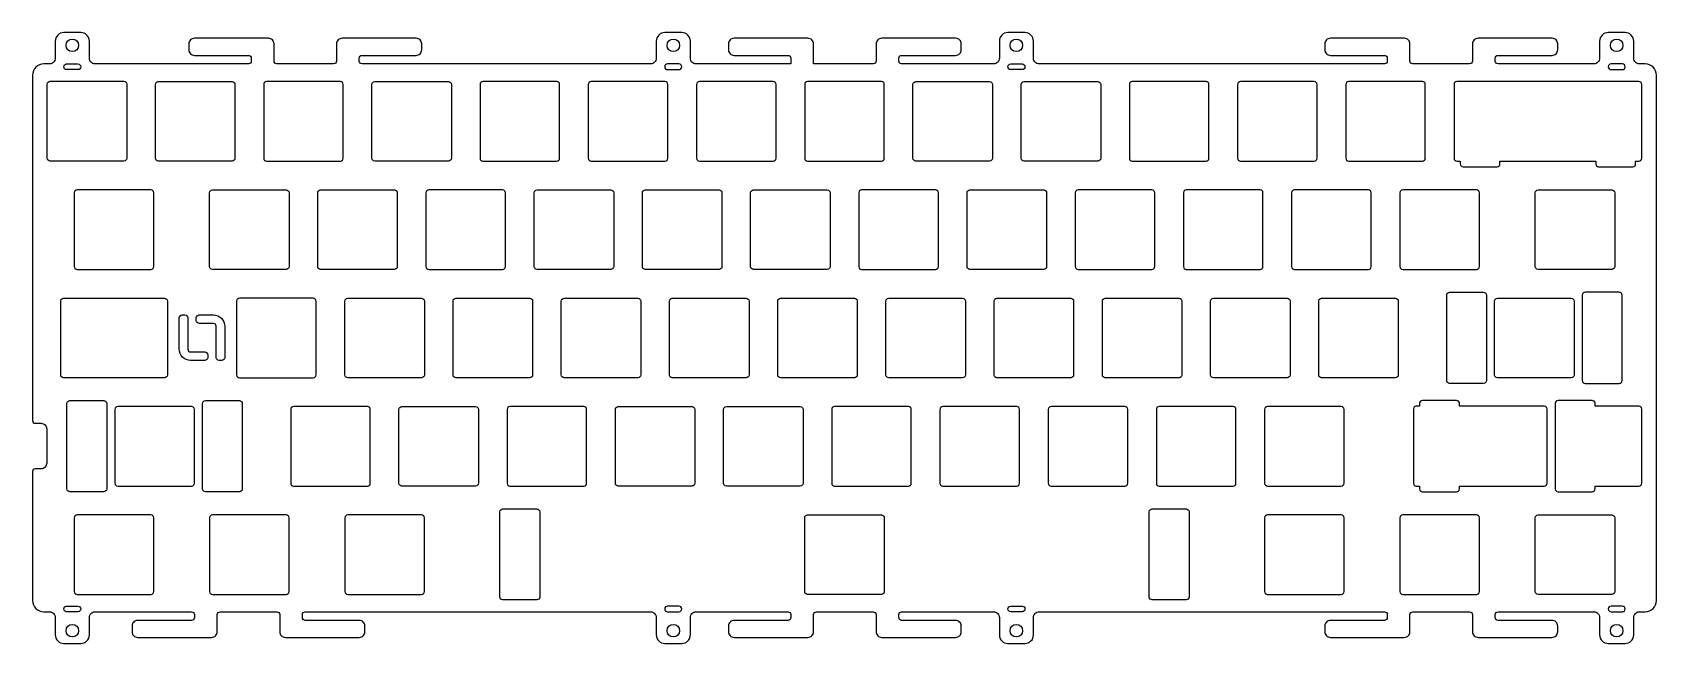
# Model space of a CAD drawing. Header units: millimetres. Extents: x -143 to 143, y -54 to 54.
import ezdxf

# ---------------------------------------------------------------- set-up
doc = ezdxf.new("R2010")
doc.units = ezdxf.units.MM
doc.layers.get('0').update_dxf_attribs({"linetype": 'CONTINUOUS'})

msp = doc.modelspace()

# ---------------------------------------------------------------- linework, layer by layer
for points in [[(19.56, -52.7, 0.414214), (20.56, -51.7), (20.56, -50.7, 0.414214), (19.56, -49.7), (10.06, -49.7, -0.414214), (9.56, -49.2), (9.56, -48.7, -0.414214), (10.06, -48.2), (26.26, -48.2, -0.414214), (27.26, -49.2), (27.26, -52.27, 0.414214), (28.76, -53.77), (31.76, -53.77, 0.414214), (33.26, -52.27), (33.26, -49.2, -0.414214), (34.26, -48.2), (95.05, -48.2, -0.414214), (95.55, -48.7), (95.55, -49.2, -0.414214), (95.05, -49.7), (85.55, -49.7, 0.414214), (84.55, -50.7), (84.55, -51.7, 0.414214), (85.55, -52.7), (98.55, -52.7, 0.414214), (99.55, -51.7), (99.55, -48.7, -0.414214), (100.05, -48.2), (110.05, -48.2, -0.414214), (110.55, -48.7), (110.55, -51.7, 0.414214), (111.55, -52.7), (124.55, -52.7, 0.414214), (125.55, -51.7), (125.55, -50.7, 0.414214), (124.55, -49.7), (115.05, -49.7, -0.414214), (114.55, -49.2), (114.55, -48.7, -0.414214), (115.05, -48.2), (131.94, -48.2, -0.414214), (132.94, -49.2), (132.94, -52.27, 0.414214), (134.44, -53.77), (137.44, -53.77, 0.414214), (138.94, -52.27), (138.94, -49.2, -0.414214), (139.94, -48.2), (140.95, -48.2, 0.414214), (142.95, -46.2), (142.95, 46.15, 0.414214), (140.95, 48.15), (139.94, 48.15, -0.414214), (138.94, 49.15), (138.94, 52.16, 0.414214), (137.44, 53.66), (134.44, 53.66, 0.414214), (132.94, 52.16), (132.94, 49.15, -0.414214), (131.94, 48.15), (115.05, 48.15, -0.414214), (114.55, 48.65), (114.55, 49.15, -0.414214), (115.05, 49.65), (124.55, 49.65, 0.414214), (125.55, 50.65), (125.55, 51.65, 0.414214), (124.55, 52.65), (111.55, 52.65, 0.414214), (110.55, 51.65), (110.55, 48.65, -0.414214), (110.05, 48.15), (100.05, 48.15, -0.414214), (99.55, 48.65), (99.55, 51.65, 0.414214), (98.55, 52.65), (85.55, 52.65, 0.414214), (84.55, 51.65), (84.55, 50.65, 0.414214), (85.55, 49.65), (95.05, 49.65, -0.414214), (95.55, 49.15), (95.55, 48.65, -0.414214), (95.05, 48.15), (34.26, 48.15, -0.414214), (33.26, 49.15), (33.26, 52.16, 0.414214), (31.76, 53.66), (28.76, 53.66, 0.414214), (27.26, 52.16), (27.26, 49.15, -0.414214), (26.26, 48.15), (10.06, 48.15, -0.414214), (9.56, 48.65), (9.56, 49.15, -0.414214), (10.06, 49.65), (19.56, 49.65, 0.414214), (20.56, 50.65), (20.56, 51.65, 0.414214), (19.56, 52.65), (6.56, 52.65, 0.414214), (5.56, 51.65), (5.56, 48.65, -0.414214), (5.06, 48.15), (-5.44, 48.15), (-5.44, 51.65, 0.414214), (-6.44, 52.65), (-19.44, 52.65, 0.414214), (-20.44, 51.65), (-20.44, 50.65, 0.414214), (-19.44, 49.65), (-9.94, 49.65, -0.414214), (-9.44, 49.15), (-9.44, 48.15), (-26.14, 48.15, -0.414214), (-27.14, 49.15), (-27.14, 52.16, 0.414214), (-28.64, 53.66), (-31.64, 53.66, 0.414214), (-33.14, 52.16), (-33.14, 49.15, -0.414214), (-34.14, 48.15), (-84.93, 48.15, -0.414214), (-85.43, 48.65), (-85.43, 49.15, -0.414214), (-84.93, 49.65), (-75.43, 49.65, 0.414214), (-74.43, 50.65), (-74.43, 51.65, 0.414214), (-75.43, 52.65), (-88.43, 52.65, 0.414214), (-89.43, 51.65), (-89.43, 48.65, -0.414214), (-89.93, 48.15), (-99.93, 48.15, -0.414214), (-100.43, 48.65), (-100.43, 51.65, 0.414214), (-101.43, 52.65), (-114.43, 52.65, 0.414214), (-115.43, 51.65), (-115.43, 50.65, 0.414214), (-114.43, 49.65), (-104.93, 49.65, -0.414214), (-104.43, 49.15), (-104.43, 48.65, -0.414214), (-104.93, 48.15), (-131.94, 48.15, -0.414214), (-132.94, 49.15), (-132.94, 52.16, 0.414214), (-134.44, 53.66), (-137.44, 53.66, 0.414214), (-138.94, 52.16), (-138.94, 49.15, -0.414214), (-139.94, 48.15), (-140.95, 48.15, 0.414214), (-142.95, 46.15), (-142.95, -14.55, 0.414214), (-142.45, -15.05), (-141.45, -15.05, -0.414214), (-140.45, -16.05), (-140.45, -22.05, -0.414214), (-141.45, -23.05), (-142.45, -23.05, 0.414214), (-142.95, -23.55), (-142.95, -46.2, 0.414214), (-140.95, -48.2), (-139.94, -48.2, -0.414214), (-138.94, -49.2), (-138.94, -52.27, 0.414214), (-137.44, -53.77), (-134.44, -53.77, 0.414214), (-132.94, -52.27), (-132.94, -49.2, -0.414214), (-131.94, -48.2), (-114.93, -48.2, -0.414214), (-114.43, -48.7), (-114.43, -49.2, -0.414214), (-114.93, -49.7), (-124.43, -49.7, 0.414214), (-125.43, -50.7), (-125.43, -51.7, 0.414214), (-124.43, -52.7), (-111.43, -52.7, 0.414214), (-110.43, -51.7), (-110.43, -48.7, -0.414214), (-109.93, -48.2), (-99.93, -48.2, -0.414214), (-99.43, -48.7), (-99.43, -51.7, 0.414214), (-98.43, -52.7), (-85.43, -52.7, 0.414214), (-84.43, -51.7), (-84.43, -50.7, 0.414214), (-85.43, -49.7), (-94.93, -49.7, -0.414214), (-95.43, -49.2), (-95.43, -48.7, -0.414214), (-94.93, -48.2), (-34.14, -48.2, -0.414214), (-33.14, -49.2), (-33.14, -52.27, 0.414214), (-31.64, -53.77), (-28.64, -53.77, 0.414214), (-27.14, -52.27), (-27.14, -49.2, -0.414214), (-26.14, -48.2), (-9.94, -48.2, -0.414214), (-9.44, -48.7), (-9.44, -49.2, -0.414214), (-9.94, -49.7), (-19.44, -49.7, 0.414214), (-20.44, -50.7), (-20.44, -51.7, 0.414214), (-19.44, -52.7), (-6.44, -52.7, 0.414214), (-5.44, -51.7), (-5.44, -48.7, -0.414214), (-4.94, -48.2), (5.06, -48.2, -0.414214), (5.56, -48.7), (5.56, -51.7, 0.414214), (6.56, -52.7)], [(-136.94, 48.15), (-134.94, 48.15, -1), (-134.94, 47.15), (-136.94, 47.15, -1)], [(-31.14, 48.15, 1), (-31.14, 47.15), (-29.14, 47.15, 1), (-29.14, 48.15)], [(29.26, 48.15), (31.26, 48.15, -1), (31.26, 47.15), (29.26, 47.15, -1)], [(136.94, 47.15, 1), (136.94, 48.15), (134.94, 48.15, 1), (134.94, 47.15)], [(-140.35, 44.58), (-140.35, 44.6, -0.414214), (-139.85, 45.1), (-126.85, 45.1, -0.414214), (-126.35, 44.6), (-126.35, 44.56, -0.007137), (-126.35, 44.55), (-126.35, 31.55, -0.414214), (-126.85, 31.05), (-139.85, 31.05, -0.414214), (-140.35, 31.55), (-140.35, 44.55, -0.014358)], [(-120.8, 45.05), (-107.8, 45.05, -0.414214), (-107.3, 44.55), (-107.3, 31.55, -0.414214), (-107.8, 31.05), (-120.8, 31.05, -0.414214), (-121.3, 31.55), (-121.3, 44.55, -0.414214)], [(-101.75, 45.05, 0.414214), (-102.25, 44.55), (-102.25, 31.55, 0.414214), (-101.75, 31.05), (-88.75, 31.05, 0.414214), (-88.25, 31.55), (-88.25, 44.55, 0.414214), (-88.75, 45.05)], [(-69.7, 31.05), (-82.7, 31.05, -0.414214), (-83.2, 31.55), (-83.2, 44.55, -0.414214), (-82.7, 45.05), (-69.7, 45.05, -0.414214), (-69.2, 44.55), (-69.2, 31.55, -0.414214)], [(-50.65, 31.05, 0.414214), (-50.15, 31.55), (-50.15, 44.55, 0.414214), (-50.65, 45.05), (-63.65, 45.05, 0.414214), (-64.15, 44.55), (-64.15, 31.55, 0.414214), (-63.65, 31.05)], [(-44.6, 45.05, 0.414214), (-45.1, 44.55), (-45.1, 31.55, 0.414214), (-44.6, 31.05), (-31.6, 31.05, 0.414214), (-31.1, 31.55), (-31.1, 44.55, 0.414214), (-31.6, 45.05)], [(-25.55, 45.05, 0.414214), (-26.05, 44.55), (-26.05, 31.55, 0.414214), (-25.55, 31.05), (-12.55, 31.05, 0.414214), (-12.05, 31.55), (-12.05, 44.55, 0.414214), (-12.55, 45.05)], [(-7, 31.55, 0.414214), (-6.5, 31.05), (6.5, 31.05, 0.414214), (7, 31.55), (7, 44.55, 0.414214), (6.5, 45.05), (-6.5, 45.05, 0.414214), (-7, 44.55)], [(12.55, 45.05), (25.55, 45.05, -0.414214), (26.05, 44.55), (26.05, 31.55, -0.414214), (25.55, 31.05), (12.55, 31.05, -0.414214), (12.05, 31.55), (12.05, 44.55, -0.414214)], [(45.1, 44.55), (45.1, 31.55, -0.414214), (44.6, 31.05), (31.6, 31.05, -0.414214), (31.1, 31.55), (31.1, 44.55, -0.414214), (31.6, 45.05), (44.6, 45.05, -0.414214)], [(50.65, 45.05, 0.414214), (50.15, 44.55), (50.15, 31.55, 0.414214), (50.65, 31.05), (63.65, 31.05, 0.414214), (64.15, 31.55), (64.15, 44.55, 0.414214), (63.65, 45.05)], [(69.7, 45.05, 0.414214), (69.2, 44.55), (69.2, 31.55, 0.414214), (69.7, 31.05), (82.7, 31.05, 0.414214), (83.2, 31.55), (83.2, 44.55, 0.414214), (82.7, 45.05)], [(88.75, 45.05, 0.414214), (88.25, 44.55), (88.25, 31.55, 0.414214), (88.75, 31.05), (101.75, 31.05, 0.414214), (102.25, 31.55), (102.25, 44.55, 0.414214), (101.75, 45.05)], [(132.26, 30.55, 0.414214), (132.76, 30.05), (138.76, 30.05, 0.414214), (139.26, 30.55), (139.26, 31.05), (139.85, 31.05, 0.414214), (140.35, 31.55), (140.35, 44.55, 0.414214), (139.85, 45.05), (107.8, 45.05, 0.414214), (107.3, 44.55), (107.3, 31.55, 0.414214), (107.8, 31.05), (108.39, 31.05), (108.39, 30.55, 0.414214), (108.89, 30.05), (114.89, 30.05, 0.414214), (115.39, 30.55), (115.39, 31.05), (132.26, 31.05)], [(-121.59, 25.5, 0.414214), (-122.09, 26), (-135.09, 26, 0.414214), (-135.59, 25.5), (-135.59, 12.5, 0.414214), (-135.09, 12), (-122.09, 12, 0.414214), (-121.59, 12.5)], [(-111.78, 12.5), (-111.78, 25.5, -0.414214), (-111.28, 26), (-98.28, 26, -0.414214), (-97.78, 25.5), (-97.78, 12.5, -0.414214), (-98.28, 12), (-111.28, 12, -0.414214)], [(-92.73, 12.5), (-92.73, 25.5, -0.414214), (-92.23, 26), (-79.23, 26, -0.414214), (-78.73, 25.5), (-78.73, 12.5, -0.414214), (-79.23, 12), (-92.23, 12, -0.414214)], [(-73.68, 12.5, 0.414214), (-73.18, 12), (-60.18, 12, 0.414214), (-59.68, 12.5), (-59.68, 25.5, 0.414214), (-60.18, 26), (-73.18, 26, 0.414214), (-73.68, 25.5)], [(-54.63, 12.5), (-54.63, 25.5, -0.414214), (-54.13, 26), (-41.13, 26, -0.414214), (-40.63, 25.5), (-40.63, 12.5, -0.414214), (-41.13, 12), (-54.13, 12, -0.414214)], [(-22.08, 12), (-35.08, 12, -0.414214), (-35.58, 12.5), (-35.58, 25.5, -0.414214), (-35.08, 26), (-22.08, 26, -0.414214), (-21.58, 25.5), (-21.58, 12.5, -0.414214)], [(-2.53, 25.5), (-2.53, 12.5, -0.414214), (-3.03, 12), (-16.03, 12, -0.414214), (-16.53, 12.5), (-16.53, 25.5, -0.414214), (-16.03, 26), (-3.03, 26, -0.414214)], [(2.52, 12.5, 0.414214), (3.02, 12), (16.02, 12, 0.414214), (16.52, 12.5), (16.52, 25.5, 0.414214), (16.02, 26), (3.02, 26, 0.414214), (2.52, 25.5)], [(35.07, 12), (22.07, 12, -0.414214), (21.57, 12.5), (21.57, 25.5, -0.414214), (22.07, 26), (35.07, 26, -0.414214), (35.57, 25.5), (35.57, 12.5, -0.414214)], [(41.12, 26, 0.414214), (40.62, 25.5), (40.62, 12.5, 0.414214), (41.12, 12), (54.12, 12, 0.414214), (54.62, 12.5), (54.62, 25.5, 0.414214), (54.12, 26)], [(59.67, 12.5, 0.414214), (60.17, 12), (73.17, 12, 0.414214), (73.67, 12.5), (73.67, 25.5, 0.414214), (73.17, 26), (60.17, 26, 0.414214), (59.67, 25.5)], [(79.22, 26, 0.414214), (78.72, 25.5), (78.72, 12.5, 0.414214), (79.22, 12), (92.22, 12, 0.414214), (92.72, 12.5), (92.72, 25.5, 0.414214), (92.22, 26)], [(98.27, 26, 0.414214), (97.77, 25.5), (97.77, 12.5, 0.414214), (98.27, 12), (111.27, 12, 0.414214), (111.77, 12.5), (111.77, 25.5, 0.414214), (111.27, 26)], [(121.59, 12.5), (121.59, 25.5, -0.414214), (122.09, 26), (135.09, 26, -0.414214), (135.59, 25.5), (135.59, 12.5, -0.414214), (135.09, 12), (122.09, 12, -0.414214)], [(-119.71, -7.05), (-137.47, -7.05, -0.414214), (-137.97, -6.55), (-137.97, 6.45, -0.414214), (-137.47, 6.95), (-119.71, 6.95, -0.414214), (-119.21, 6.45), (-119.21, -6.55, -0.414214)], [(-107.01, -6.55, 0.414214), (-106.51, -7.05), (-93.51, -7.05, 0.414214), (-93.01, -6.55), (-93.01, 6.45, 0.414214), (-93.51, 6.95), (-106.51, 6.95, 0.414214), (-107.01, 6.45)], [(-73.96, 6.45), (-73.96, -6.55, -0.414214), (-74.46, -7.05), (-87.46, -7.05, -0.414214), (-87.96, -6.55), (-87.96, 6.45, -0.414214), (-87.46, 6.95), (-74.46, 6.95, -0.414214)], [(-68.91, -6.55), (-68.91, 6.45, -0.414214), (-68.41, 6.95), (-55.41, 6.95, -0.414214), (-54.91, 6.45), (-54.91, -6.55, -0.414214), (-55.41, -7.05), (-68.41, -7.05, -0.414214)], [(-36.36, -7.05), (-49.36, -7.05, -0.414214), (-49.86, -6.55), (-49.86, 6.45, -0.414214), (-49.36, 6.95), (-36.36, 6.95, -0.414214), (-35.86, 6.45), (-35.86, -6.55, -0.414214)], [(-30.81, -6.55), (-30.81, 6.45, -0.414214), (-30.31, 6.95), (-17.31, 6.95, -0.414214), (-16.81, 6.45), (-16.81, -6.55, -0.414214), (-17.31, -7.05), (-30.31, -7.05, -0.414214)], [(2.24, 6.45), (2.24, -6.55, -0.414214), (1.74, -7.05), (-11.26, -7.05, -0.414214), (-11.76, -6.55), (-11.76, 6.45, -0.414214), (-11.26, 6.95), (1.74, 6.95, -0.414214)], [(7.79, 6.95), (20.79, 6.95, -0.414214), (21.29, 6.45), (21.29, -6.55, -0.414214), (20.79, -7.05), (7.79, -7.05, -0.414214), (7.29, -6.55), (7.29, 6.45, -0.414214)], [(39.84, -7.05), (26.84, -7.05, -0.414214), (26.34, -6.55), (26.34, 6.45, -0.414214), (26.84, 6.95), (39.84, 6.95, -0.414214), (40.34, 6.45), (40.34, -6.55, -0.414214)], [(45.39, -6.55), (45.39, 6.45, -0.414214), (45.89, 6.95), (58.89, 6.95, -0.414214), (59.39, 6.45), (59.39, -6.55, -0.414214), (58.89, -7.05), (45.89, -7.05, -0.414214)], [(78.44, 6.45), (78.44, -6.55, -0.414214), (77.94, -7.05), (64.94, -7.05, -0.414214), (64.44, -6.55), (64.44, 6.45, -0.414214), (64.94, 6.95), (77.94, 6.95, -0.414214)], [(83.49, -6.55), (83.49, 6.45, -0.414214), (83.99, 6.95), (96.99, 6.95, -0.414214), (97.49, 6.45), (97.49, -6.55, -0.414214), (96.99, -7.05), (83.99, -7.05, -0.414214)], [(106.01, 5.47), (106.01, 7.5, -0.414214), (106.51, 8), (112.51, 8, -0.414214), (113.01, 7.5), (113.01, -7.5, -0.008808), (113.01, -7.52), (113.01, -7.55, -0.414214), (112.51, -8.05), (106.51, -8.05, -0.414214), (106.01, -7.55), (106.01, 5.45, -0.008808)], [(114.94, 6.95), (127.94, 6.95, -0.414214), (128.44, 6.45), (128.44, -6.55, -0.414214), (127.94, -7.05), (114.94, -7.05, -0.414214), (114.44, -6.55), (114.44, 6.45, -0.414214)], [(136.88, -7.52, 0.008808), (136.88, -7.5), (136.88, 7.5, 0.414214), (136.38, 8), (130.38, 8, 0.414214), (129.88, 7.5), (129.88, 5.47, 0.008808), (129.88, 5.45), (129.88, -7.55, 0.414214), (130.38, -8.05), (136.38, -8.05, 0.414214), (136.88, -7.55)], [(-116.61, 4), (-116.11, 4, -0.414214), (-115.61, 3.5), (-115.61, -2, 0.414214), (-115.11, -2.5), (-112.61, -2.5, -0.414214), (-112.11, -3), (-112.11, -3.5, -0.414214), (-112.61, -4), (-115.11, -4, -0.414214), (-117.11, -2), (-117.11, 3.5, -0.414214)], [(-109.61, -4), (-110.11, -4, -0.414214), (-110.61, -3.5), (-110.61, 2, 0.414214), (-111.11, 2.5), (-113.61, 2.5, -0.414214), (-114.11, 3), (-114.11, 3.5, -0.414214), (-113.61, 4), (-111.11, 4, -0.414214), (-109.11, 2), (-109.11, -3.5, -0.414214)], [(-136.88, -13.58), (-136.88, -11.55, -0.414214), (-136.38, -11.05), (-130.38, -11.05, -0.414214), (-129.88, -11.55), (-129.88, -26.55, -0.008808), (-129.88, -26.57), (-129.88, -26.6, -0.414214), (-130.38, -27.1), (-136.38, -27.1, -0.414214), (-136.88, -26.6), (-136.88, -13.6, -0.008808)], [(-113.01, -13.58), (-113.01, -11.55, -0.414214), (-112.51, -11.05), (-106.51, -11.05, -0.414214), (-106.01, -11.55), (-106.01, -26.55, -0.008808), (-106.01, -26.57), (-106.01, -26.6, -0.414214), (-106.51, -27.1), (-112.51, -27.1, -0.414214), (-113.01, -26.6), (-113.01, -13.6, -0.008808)], [(108.24, -26.56, 0.008809), (108.24, -26.54), (108.24, -26.1), (123.18, -26.1, 0.414214), (123.68, -25.6), (123.68, -25.56, 0.008809), (123.68, -25.54), (123.68, -12.54, 0.414214), (123.18, -12.04), (108.24, -12.04), (108.24, -11.54, 0.414214), (107.74, -11.04), (101.74, -11.04, 0.414214), (101.24, -11.54), (101.24, -12.04), (100.66, -12.04, 0.414214), (100.16, -12.54), (100.16, -12.58, 0.008809), (100.16, -12.6), (100.16, -25.6, 0.414214), (100.66, -26.1), (101.24, -26.1), (101.24, -26.6, 0.414214), (101.74, -27.1), (107.74, -27.1, 0.414214), (108.24, -26.6)], [(140.35, -25.56, 0.008809), (140.35, -25.54), (140.35, -12.54, 0.414214), (139.85, -12.04), (132.12, -12.04), (132.12, -11.54, 0.414214), (131.62, -11.04), (125.62, -11.04, 0.414214), (125.12, -11.54), (125.12, -12.58, 0.008809), (125.12, -12.6), (125.12, -26.6, 0.414214), (125.62, -27.1), (131.62, -27.1, 0.414214), (132.12, -26.6), (132.12, -26.56, 0.008809), (132.12, -26.54), (132.12, -26.1), (139.85, -26.1, 0.414214), (140.35, -25.6)], [(-114.44, -12.6, 0.414214), (-114.94, -12.1), (-127.94, -12.1, 0.414214), (-128.44, -12.6), (-128.44, -25.6, 0.414214), (-127.94, -26.1), (-114.94, -26.1, 0.414214), (-114.44, -25.6)], [(-83.99, -26.1, 0.414214), (-83.49, -25.6), (-83.49, -12.6, 0.414214), (-83.99, -12.1), (-96.99, -12.1, 0.414214), (-97.49, -12.6), (-97.49, -25.6, 0.414214), (-96.99, -26.1)], [(-64.94, -26.1), (-77.94, -26.1, -0.414214), (-78.44, -25.6), (-78.44, -12.6, -0.414214), (-77.94, -12.1), (-64.94, -12.1, -0.414214), (-64.44, -12.6), (-64.44, -25.6, -0.414214)], [(-59.39, -25.6, 0.414214), (-58.89, -26.1), (-45.89, -26.1, 0.414214), (-45.39, -25.6), (-45.39, -12.6, 0.414214), (-45.89, -12.1), (-58.89, -12.1, 0.414214), (-59.39, -12.6)], [(-39.84, -12.1), (-26.84, -12.1, -0.414214), (-26.34, -12.6), (-26.34, -25.6, -0.414214), (-26.84, -26.1), (-39.84, -26.1, -0.414214), (-40.34, -25.6), (-40.34, -12.6, -0.414214)], [(-7.79, -26.1), (-20.79, -26.1, -0.414214), (-21.29, -25.6), (-21.29, -12.6, -0.414214), (-20.79, -12.1), (-7.79, -12.1, -0.414214), (-7.29, -12.6), (-7.29, -25.6, -0.414214)], [(11.26, -26.1, 0.414214), (11.76, -25.6), (11.76, -12.6, 0.414214), (11.26, -12.1), (-1.74, -12.1, 0.414214), (-2.24, -12.6), (-2.24, -25.6, 0.414214), (-1.74, -26.1)], [(16.81, -25.6, 0.414214), (17.31, -26.1), (30.31, -26.1, 0.414214), (30.81, -25.6), (30.81, -12.6, 0.414214), (30.31, -12.1), (17.31, -12.1, 0.414214), (16.81, -12.6)], [(36.36, -12.1, 0.414214), (35.86, -12.6), (35.86, -25.6, 0.414214), (36.36, -26.1), (49.36, -26.1, 0.414214), (49.86, -25.6), (49.86, -12.6, 0.414214), (49.36, -12.1)], [(54.91, -25.6, 0.414214), (55.41, -26.1), (68.41, -26.1, 0.414214), (68.91, -25.6), (68.91, -12.6, 0.414214), (68.41, -12.1), (55.41, -12.1, 0.414214), (54.91, -12.6)], [(74.46, -12.1, 0.414214), (73.96, -12.6), (73.96, -25.6, 0.414214), (74.46, -26.1), (87.46, -26.1, 0.414214), (87.96, -25.6), (87.96, -12.6, 0.414214), (87.46, -12.1)], [(-135.09, -31.15, 0.414214), (-135.59, -31.65), (-135.59, -44.65, 0.414214), (-135.09, -45.15), (-122.09, -45.15, 0.414214), (-121.59, -44.65), (-121.59, -31.65, 0.414214), (-122.09, -31.15)], [(-98.28, -45.15, 0.414214), (-97.78, -44.65), (-97.78, -31.65, 0.414214), (-98.28, -31.15), (-111.28, -31.15, 0.414214), (-111.78, -31.65), (-111.78, -44.65, 0.414214), (-111.28, -45.15)], [(-74.46, -45.15, 0.414214), (-73.96, -44.65), (-73.96, -31.65, 0.414214), (-74.46, -31.15), (-87.46, -31.15, 0.414214), (-87.96, -31.65), (-87.96, -44.65, 0.414214), (-87.46, -45.15)], [(-60.65, -30.63), (-60.65, -30.6, -0.414214), (-60.15, -30.1), (-54.15, -30.1, -0.414214), (-53.65, -30.6), (-53.65, -45.6, -0.414214), (-54.15, -46.1), (-60.15, -46.1, -0.414214), (-60.65, -45.6), (-60.65, -43.67, -0.008808), (-60.65, -43.65), (-60.65, -30.65, -0.008808)], [(6.5, -45.15), (-6.5, -45.15, -0.414214), (-7, -44.65), (-7, -31.65, -0.414214), (-6.5, -31.15), (6.5, -31.15, -0.414214), (7, -31.65), (7, -44.65, -0.414214)], [(53.65, -30.63), (53.65, -30.6, -0.414214), (54.15, -30.1), (60.15, -30.1, -0.414214), (60.65, -30.6), (60.65, -45.6, -0.414214), (60.15, -46.1), (54.15, -46.1, -0.414214), (53.65, -45.6), (53.65, -43.67, -0.008808), (53.65, -43.65), (53.65, -30.65, -0.008808)], [(87.96, -31.65, 0.414214), (87.46, -31.15), (74.46, -31.15, 0.414214), (73.96, -31.65), (73.96, -44.65, 0.414214), (74.46, -45.15), (87.46, -45.15, 0.414214), (87.96, -44.65)], [(111.27, -45.15, 0.414214), (111.77, -44.65), (111.77, -31.65, 0.414214), (111.27, -31.15), (98.27, -31.15, 0.414214), (97.77, -31.65), (97.77, -44.65, 0.414214), (98.27, -45.15)], [(122.09, -31.15), (135.09, -31.15, -0.414214), (135.59, -31.65), (135.59, -44.65, -0.414214), (135.09, -45.15), (122.09, -45.15, -0.414214), (121.59, -44.65), (121.59, -31.65, -0.414214)], [(-136.94, -47.2), (-134.94, -47.2, -1), (-134.94, -48.2), (-136.94, -48.2, -1)], [(-31.14, -47.2, 1), (-31.14, -48.2), (-29.14, -48.2, 1), (-29.14, -47.2)], [(31.26, -48.2), (29.26, -48.2, -1), (29.26, -47.2), (31.26, -47.2, -1)], [(136.94, -48.2, 1), (136.94, -47.2), (134.94, -47.2, 1), (134.94, -48.2)]]:
    msp.add_lwpolyline(points, format="xyb", close=True)
for centre in [(-135.94, 51.41), (-30.14, 51.41), (30.26, 51.41), (135.94, 51.41), (-135.94, -51.52), (-30.14, -51.52), (30.26, -51.52), (135.94, -51.52)]:
    msp.add_circle(centre, 1.1)

doc.saveas('drawing.dxf')
